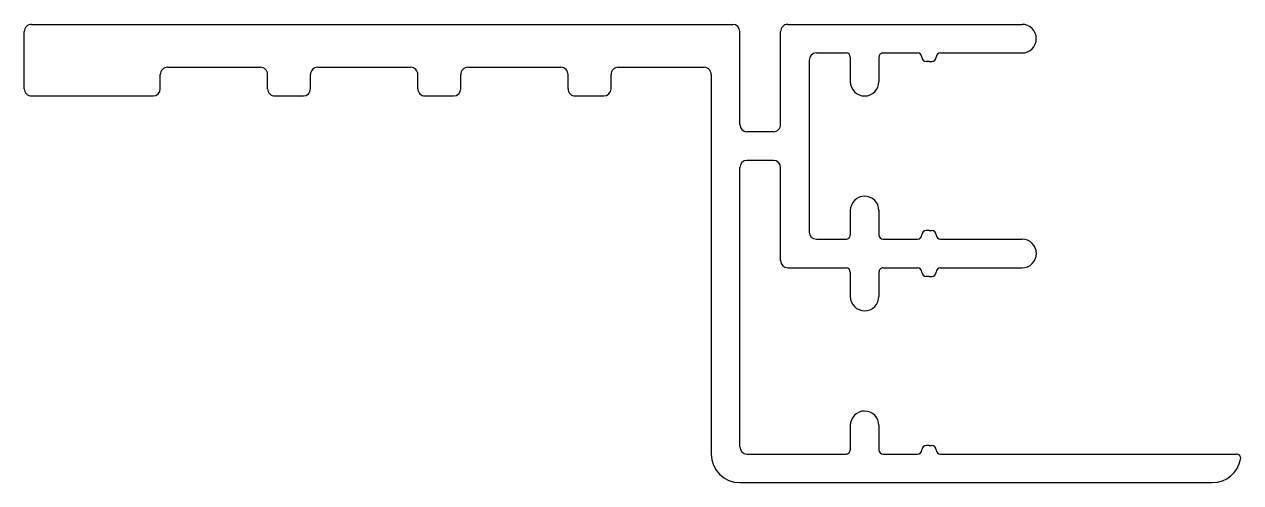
# Model space of a CAD drawing. Extents: x 598.4 to 683.4, y 740.9 to 772.9.
import ezdxf

# ---------------------------------------------------------------- set-up
doc = ezdxf.new("R2010")
doc.units = 0
doc.layers.get('0').update_dxf_attribs({"linetype": 'CONTINUOUS'})

msp = doc.modelspace()

# ---------------------------------------------------------------- linework, layer by layer
at = {"color": 7}
for p, q in [((598.866, 772.912), (647.866, 772.912)), ((651.714, 772.912), (668.086, 772.912)), ((598.366, 768.412), (598.366, 772.412)), ((648.366, 765.915), (648.366, 772.412)), ((651.215, 765.915), (651.214, 772.412)), ((653.215, 770.412), (653.215, 758.412)), ((653.715, 770.912), (655.786, 770.912)), ((656.086, 770.612), (656.086, 768.912)), ((658.086, 770.612), (658.086, 768.912)), ((658.386, 770.912), (660.787, 770.912)), ((662.387, 770.912), (668.086, 770.912)), ((607.866, 768.412), (607.866, 769.411)), ((608.366, 769.911), (614.866, 769.911)), ((615.366, 768.412), (615.366, 769.411)), ((618.366, 768.412), (618.366, 769.411)), ((618.866, 769.911), (625.366, 769.911)), ((625.866, 768.412), (625.866, 769.411)), ((628.866, 768.412), (628.866, 769.411)), ((629.366, 769.911), (635.866, 769.911)), ((636.366, 768.412), (636.366, 769.411)), ((639.366, 768.412), (639.366, 769.411)), ((639.866, 769.911), (645.866, 769.911)), ((646.366, 769.411), (646.366, 742.912)), ((598.866, 767.912), (607.366, 767.912)), ((615.866, 767.912), (617.866, 767.912)), ((626.366, 767.912), (628.366, 767.912)), ((636.866, 767.912), (638.866, 767.912)), ((648.366, 743.412), (648.366, 762.916)), ((651.215, 756.412), (651.215, 762.916)), ((656.087, 759.912), (656.087, 758.212)), ((658.087, 759.912), (658.087, 758.212)), ((653.715, 757.912), (655.787, 757.912)), ((658.387, 757.912), (660.787, 757.912)), ((662.387, 757.912), (668.087, 757.912)), ((651.715, 755.912), (655.786, 755.912)), ((658.386, 755.912), (660.787, 755.912)), ((662.387, 755.912), (668.087, 755.912)), ((656.086, 755.612), (656.086, 753.912)), ((658.086, 755.612), (658.086, 753.912)), ((656.087, 744.912), (656.087, 743.212)), ((658.087, 744.912), (658.087, 743.212)), ((648.866, 742.912), (655.787, 742.912)), ((658.387, 742.912), (660.787, 742.912)), ((662.387, 742.912), (683.066, 742.912)), ((648.366, 740.912), (681.393, 740.912))]:
    msp.add_line(p, q, dxfattribs=at)
for p, q in [((669.086, 771.912), (669.086, 771.912)), ((661.087, 770.612), (661.087, 770.612)), ((661.587, 770.312), (661.387, 770.312)), ((661.587, 770.312), (661.787, 770.312)), ((662.087, 770.612), (662.087, 770.612)), ((657.086, 767.912), (657.086, 767.912)), ((650.715, 765.415), (648.866, 765.415)), ((650.715, 763.416), (648.866, 763.416)), ((657.087, 760.912), (657.087, 760.912)), ((661.087, 758.212), (661.087, 758.212)), ((661.587, 758.512), (661.387, 758.512)), ((661.587, 758.512), (661.787, 758.512)), ((662.087, 758.212), (662.087, 758.212)), ((669.087, 756.912), (669.087, 756.912)), ((661.087, 755.612), (661.087, 755.612)), ((661.587, 755.312), (661.387, 755.312)), ((661.587, 755.312), (661.787, 755.312)), ((662.087, 755.612), (662.087, 755.612)), ((657.086, 752.912), (657.086, 752.912)), ((657.087, 745.912), (657.087, 745.912)), ((661.087, 743.212), (661.087, 743.212)), ((661.587, 743.512), (661.387, 743.512)), ((661.587, 743.512), (661.787, 743.512)), ((662.087, 743.212), (662.087, 743.212))]:
    msp.add_line(p, q)
for centre, radius, start, end in [((598.866, 772.412), 0.5, 90.0131, 180.0131), ((647.866, 772.412), 0.5, 0, 90), ((651.714, 772.412), 0.5, 90, 180.00398), ((653.715, 770.412), 0.5, 90, 180.00362), ((655.786, 770.612), 0.3, 0.00169, 90), ((658.386, 770.612), 0.3, 90, 180.00169), ((608.366, 769.411), 0.5, 90.0131, 180.01311), ((614.866, 769.411), 0.5, 359.98689, 89.9869), ((618.866, 769.411), 0.5, 90.0131, 180.01311), ((625.366, 769.411), 0.5, 359.98689, 89.9869), ((629.366, 769.411), 0.5, 90.0131, 180.01311), ((635.866, 769.411), 0.5, 359.98689, 89.9869), ((639.866, 769.411), 0.5, 90.0131, 180.01311), ((645.866, 769.411), 0.5, 359.98689, 89.9869), ((598.866, 768.412), 0.5, 180.00441, 270.01132), ((607.366, 768.412), 0.5, 270.01312, 0.01312), ((615.866, 768.412), 0.5, 179.98688, 269.98689), ((617.866, 768.412), 0.5, 270.01312, 0.01312), ((626.366, 768.412), 0.5, 179.98688, 269.98689), ((628.366, 768.412), 0.5, 270.01312, 0.01312), ((636.866, 768.412), 0.5, 179.98688, 269.98689), ((638.866, 768.412), 0.5, 270.01312, 0.01312), ((653.715, 758.412), 0.5, 180.00362, 270), ((655.787, 758.212), 0.3, 270, 0.00092), ((658.387, 758.212), 0.3, 180.00189, 270), ((651.715, 756.412), 0.5, 180.0017, 270), ((655.786, 755.612), 0.3, 0.00126, 90), ((658.386, 755.612), 0.3, 90, 180.00126), ((648.366, 742.912), 2, 180.00003, 270), ((648.866, 743.412), 0.5, 180, 270), ((655.787, 743.212), 0.3, 270, 0.00222), ((658.387, 743.212), 0.3, 180.00222, 270)]:
    msp.add_arc(centre, radius, start, end, dxfattribs=at)
for centre, radius, start, end in [((668.086, 771.912), 1, 0, 90), ((668.086, 771.912), 1, 270, 0), ((660.787, 770.612), 0.3, 0, 90), ((661.387, 770.612), 0.3, 180, 270), ((661.787, 770.612), 0.3, 270, 0), ((662.387, 770.612), 0.3, 90, 180), ((657.086, 768.912), 1, 180.00066, 270), ((657.086, 768.912), 1, 270, 0.00169), ((648.866, 765.915), 0.5, 180, 270), ((650.715, 765.915), 0.5, 270, 0.0017), ((648.866, 762.916), 0.5, 90, 180), ((650.715, 762.916), 0.5, 0.0017, 90), ((657.087, 759.912), 1, 90, 180.00092), ((657.087, 759.912), 1, 0.00189, 90), ((660.787, 758.212), 0.3, 270, 360), ((661.387, 758.212), 0.3, 90, 180), ((661.787, 758.212), 0.3, 0, 90), ((662.387, 758.212), 0.3, 180, 270), ((668.087, 756.912), 1, 0, 90), ((668.087, 756.912), 1, 270, 0), ((660.787, 755.612), 0.3, 0, 90), ((662.387, 755.612), 0.3, 90, 180), ((661.387, 755.612), 0.3, 180, 270), ((661.787, 755.612), 0.3, 270, 360), ((657.086, 753.912), 1, 180.00126, 270), ((657.086, 753.912), 1, 270, 0.00126), ((657.087, 744.912), 1, 90, 180.00222), ((657.087, 744.912), 1, 0.00222, 90), ((660.787, 743.212), 0.3, 270, 0), ((661.387, 743.212), 0.3, 90, 180), ((661.787, 743.212), 0.3, 0, 90), ((662.387, 743.212), 0.3, 180, 270), ((683.066, 742.612), 0.3, 349.83575, 90), ((681.393, 742.912), 2, 270, 349.83575)]:
    msp.add_arc(centre, radius, start, end)

doc.saveas('drawing.dxf')
